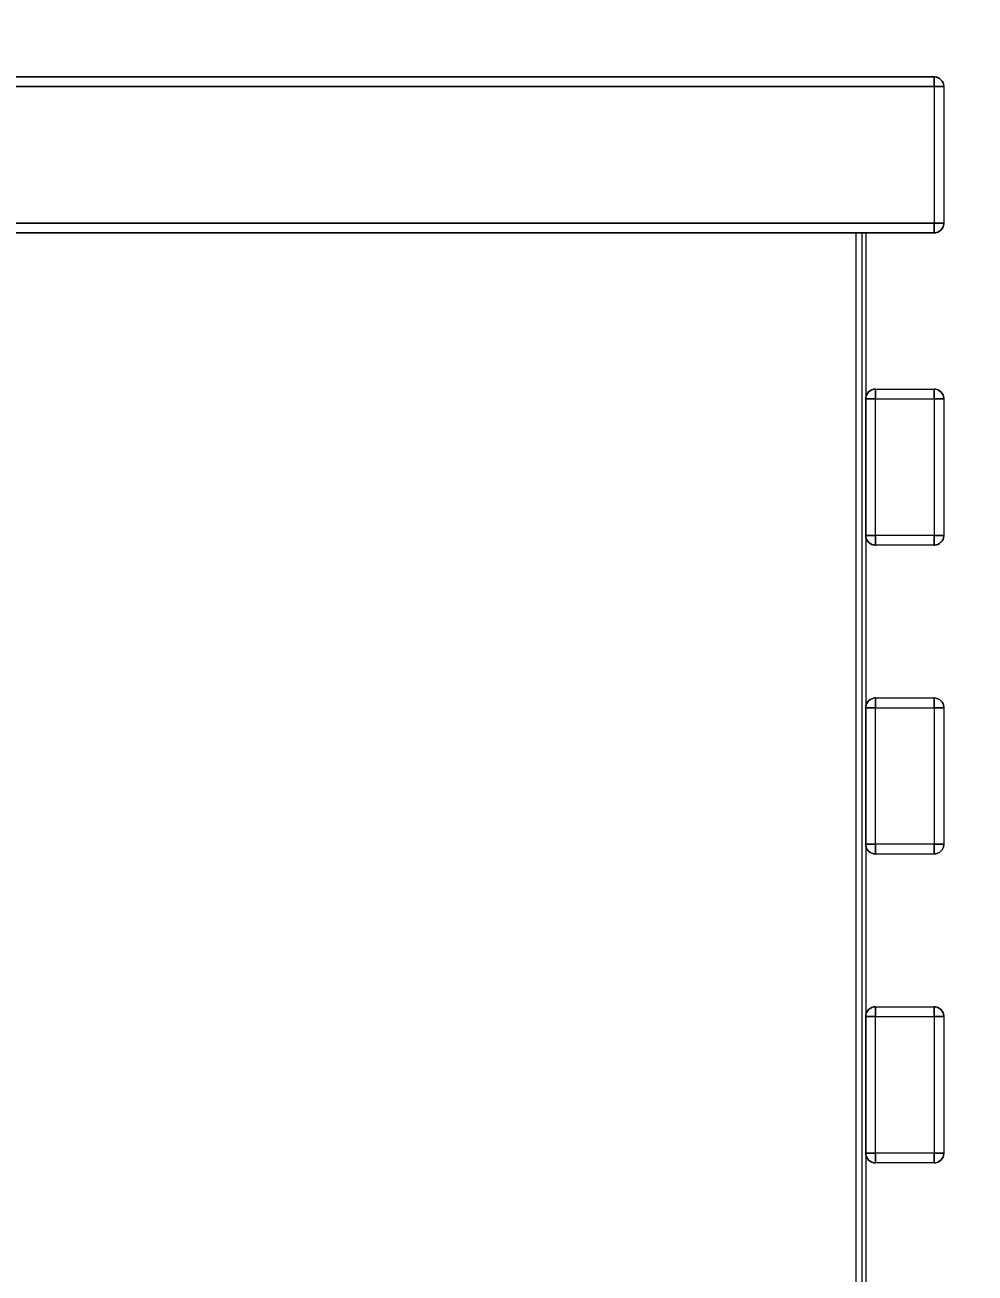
# Model space of a CAD drawing. Header units: millimetres. Extents: x 29385 to 32685, y 14499 to 19141.
# Drawn here: x 30749.7 to 30993.1, y 16735 to 17054.8 of the extents above; entities that cross this region are included whole.
import ezdxf

# ---------------------------------------------------------------- set-up
doc = ezdxf.new("R2010")
doc.units = ezdxf.units.MM
doc.header["$LTSCALE"] = 3
doc.layers.add('SzkicARTUR', color=7, linetype='Continuous', lineweight=35)
doc.layers.add('Warstwa 1', color=7, linetype='Continuous')
doc.styles.get("Standard").update_dxf_attribs({"font": 'arial.ttf'})
doc.dimstyles.new('MATEUSZ', dxfattribs={"dimtxt": 35, "dimasz": 16, "dimexe": 0.18, "dimexo": 0.0625, "dimgap": 0.09, "dimtad": 0, "dimdec": 0, "dimdsep": 46, "dimtxsty": 'Standard', "dimblk": 'DOT', "dimcen": 0.09, "dimse1": 1, "dimse2": 1, "dimadec": 0, "dimazin": 0, "dimtfac": 1, "dimtdec": 0, "dimtofl": 0, "dimtmove": 0, "dimatfit": 3, "dimfxl": 0, "dimtolj": 1, "dimtzin": 0, "dimlwd": 9, "dimlwe": 9, "dimarcsym": 0})

# ---------------------------------------------------------------- blocks, each defined once
blk = doc.blocks.new('_Dot')
at = {"color": 0, "linetype": 'ByBlock', "lineweight": -2}
blk.add_line((-0.5, 0), (-1, 0), dxfattribs=at)
at = {"color": 0, "linetype": 'ByBlock', "const_width": 0.5}
blk.add_lwpolyline([(-0.25, 0, 1), (0.25, 0, 1)], format="xyb", close=True, dxfattribs=at)
blk = doc.blocks.new('*D13')
at = {"layer": 'Defpoints', "color": 0}
for p in [(30985.1, 17241.48), (30535.1, 17021.48), (30985.1, 17021.48)]:
    blk.add_point(p, dxfattribs=at)
at = {"layer": 'SzkicARTUR', "color": 0, "lineweight": 9}
for p, q in [((30551.1, 17241.48), (30720.7, 17241.48)), ((30969.1, 17241.48), (30799.5, 17241.48))]:
    blk.add_line(p, q, dxfattribs=at)
at = {"layer": 'SzkicARTUR', "color": 0, "lineweight": 9, "xscale": 16, "yscale": 16, "zscale": 16, "rotation": 180}
blk.add_blockref('_Dot', (30535.1, 17241.48), dxfattribs=at)
at = {"layer": 'SzkicARTUR', "color": 0, "lineweight": 9, "xscale": 16, "yscale": 16, "zscale": 16}
blk.add_blockref('_Dot', (30985.1, 17241.48), dxfattribs=at)
at = {"layer": 'SzkicARTUR', "color": 0, "insert": (30760.1, 17241.48), "char_height": 35, "attachment_point": 5}
blk.add_mtext('\\A1;450', dxfattribs=at)

msp = doc.modelspace()

# ---------------------------------------------------------------- linework, layer by layer
at = {"layer": 'Warstwa 1', "lineweight": 15}
for points in [[(30537.6, 17041.48), (30942.6, 17041.48)], [(30982.6, 17041.48), (30537.6, 17041.48)], [(30942.6, 17041.48), (30537.6, 17041.48)], [(30537.6, 17041.48), (30982.6, 17041.48)], [(30942.6, 17041.48), (30537.6, 17041.48)], [(30942.6, 17041.48), (30537.6, 17041.48)], [(30537.6, 17038.98), (30942.6, 17038.98)], [(30982.6, 17038.98), (30537.6, 17038.98)], [(30942.6, 17038.98), (30537.6, 17038.98)], [(30537.6, 17038.98), (30982.6, 17038.98)], [(30942.6, 17038.98), (30537.6, 17038.98)], [(30942.6, 17038.98), (30537.6, 17038.98)], [(30965.1, 17041.48), (30555.1, 17041.48)], [(30942.6, 17041.48), (30947.6, 17041.48)], [(30947.6, 17041.48), (30942.6, 17041.48)], [(30945.1, 17038.98), (30942.6, 17038.98)], [(30942.6, 17038.98), (30945.1, 17038.98)], [(30942.6, 17038.98), (30945.1, 17038.98)], [(30945.1, 17038.98), (30942.6, 17038.98)], [(30982.6, 17041.48), (30982.6, 17038.98)], [(30985.1, 17038.98), (30982.6, 17038.98)], [(30982.6, 17038.98), (30982.6, 17003.98)], [(30982.6, 17038.98), (30982.6, 17003.98)], [(30985.1, 17038.98), (30985.1, 17003.98)], [(30985.1, 17038.98), (30985.1, 17003.98)], [(30537.6, 17003.98), (30942.6, 17003.98)], [(30982.6, 17003.98), (30537.6, 17003.98)], [(30537.6, 17003.98), (30982.6, 17003.98)], [(30942.6, 17003.98), (30537.6, 17003.98)], [(30945.1, 17003.98), (30942.6, 17003.98)], [(30942.6, 17003.98), (30945.1, 17003.98)], [(30982.6, 17003.98), (30982.6, 17001.48)], [(30985.1, 17003.98), (30982.6, 17003.98)], [(30982.6, 17003.98), (30985.1, 17003.98)], [(30982.6, 17001.48), (30982.6, 17003.98)], [(30537.6, 17001.48), (30942.6, 17001.48)], [(30982.6, 17001.48), (30537.6, 17001.48)], [(30537.6, 17001.48), (30982.6, 17001.48)], [(30942.6, 17001.48), (30537.6, 17001.48)], [(30557.6, 17001.48), (30962.6, 17001.48)], [(30962.6, 17001.48), (30557.6, 17001.48)], [(30557.6, 17001.48), (30962.6, 17001.48)], [(30962.6, 17001.48), (30557.6, 17001.48)], [(30962.6, 17001.48), (30557.6, 17001.48)], [(30557.6, 17001.48), (30962.6, 17001.48)], [(30942.6, 17001.48), (30947.6, 17001.48)], [(30947.6, 17001.48), (30942.6, 17001.48)], [(30942.6, 17001.48), (30945.1, 17001.48)], [(30945.1, 17001.48), (30942.6, 17001.48)], [(30945.1, 17001.48), (30945.1, 17001.48)], [(30962.6, 17001.48), (30962.6, 16183.98)], [(30962.6, 17001.48), (30965.1, 17001.48)], [(30962.6, 17001.48), (30962.6, 16183.98)], [(30962.6, 17001.48), (30962.6, 16183.98)], [(30962.6, 17001.48), (30962.6, 16183.98)], [(30962.6, 17001.48), (30965.1, 17001.48)], [(30962.6, 17001.48), (30962.6, 16183.98)], [(30962.6, 17001.48), (30962.6, 16183.98)], [(30965.1, 17001.48), (30964.1, 17001.48)], [(30964.1, 17001.48), (30964.1, 16183.98)], [(30965.1, 17001.48), (30964.1, 17001.48)], [(30964.1, 17001.48), (30964.1, 17001.48)], [(30964.1, 17001.48), (30964.1, 16183.98)], [(30965.1, 17001.48), (30964.1, 17001.48)], [(30964.1, 17001.48), (30964.1, 16183.98)], [(30964.1, 17001.48), (30964.1, 17001.48)], [(30965.1, 17001.48), (30964.1, 17001.48)], [(30964.1, 17001.48), (30964.1, 16183.98)], [(30965.1, 17001.48), (30964.1, 17001.48)], [(30964.1, 17001.48), (30964.1, 17001.48)], [(30965.1, 17001.48), (30964.1, 17001.48)], [(30964.1, 17001.48), (30964.1, 16183.98)], [(30964.1, 17001.48), (30964.1, 16183.98)], [(30965.1, 17001.48), (30965.1, 16183.98)], [(30965.1, 17001.48), (30965.1, 17001.48)], [(30965.1, 17001.48), (30965.1, 16183.98)], [(30965.1, 17001.48), (30965.1, 16183.98)], [(30965.1, 17001.48), (30965.1, 16183.98)], [(30965.1, 17001.48), (30965.1, 17001.48)], [(30965.1, 17001.48), (30965.1, 16183.98)], [(30965.1, 17001.48), (30965.1, 16183.98)], [(30965.1, 17001.48), (30965.1, 17001.48)], [(30965.1, 17001.48), (30965.1, 16183.98)], [(30965.1, 17001.48), (30965.1, 17001.48)], [(30965.1, 17001.48), (30965.1, 16183.98)], [(30965.1, 17001.48), (30965.1, 16183.98)], [(30965.1, 17001.48), (30965.1, 17001.48)], [(30965.1, 17001.48), (30965.1, 16183.98)], [(30965.1, 17001.48), (30965.1, 17001.48)], [(30965.1, 17001.48), (30965.1, 16183.98)], [(30965.1, 17001.48), (30965.1, 16183.98)], [(30967.6, 16958.98), (30965.1, 16958.98)], [(30965.1, 16923.98), (30965.1, 16958.98)], [(30965.1, 16923.98), (30965.1, 16958.98)], [(30965.1, 16958.98), (30967.6, 16958.98)], [(30965.1, 16923.98), (30965.1, 16958.98)], [(30965.1, 16958.98), (30967.6, 16958.98)], [(30967.6, 16958.98), (30965.1, 16958.98)], [(30965.1, 16923.98), (30965.1, 16958.98)], [(30967.6, 16958.98), (30965.1, 16958.98)], [(30965.1, 16923.98), (30965.1, 16958.98)], [(30965.1, 16923.98), (30965.1, 16958.98)], [(30965.1, 16958.98), (30967.6, 16958.98)], [(30967.6, 16958.98), (30967.6, 16961.48)], [(30967.6, 16961.48), (30967.6, 16958.98)], [(30967.6, 16961.48), (30982.6, 16961.48)], [(30967.6, 16961.48), (30982.6, 16961.48)], [(30967.6, 16958.98), (30967.6, 16961.48)], [(30967.6, 16961.48), (30967.6, 16958.98)], [(30967.6, 16961.48), (30982.6, 16961.48)], [(30967.6, 16961.48), (30982.6, 16961.48)], [(30967.6, 16961.48), (30967.6, 16958.98)], [(30967.6, 16961.48), (30982.6, 16961.48)], [(30967.6, 16961.48), (30982.6, 16961.48)], [(30967.6, 16958.98), (30967.6, 16961.48)], [(30967.6, 16923.98), (30967.6, 16958.98)], [(30967.6, 16958.98), (30982.6, 16958.98)], [(30967.6, 16958.98), (30982.6, 16958.98)], [(30967.6, 16923.98), (30967.6, 16958.98)], [(30967.6, 16923.98), (30967.6, 16958.98)], [(30967.6, 16923.98), (30967.6, 16958.98)], [(30967.6, 16958.98), (30982.6, 16958.98)], [(30967.6, 16958.98), (30982.6, 16958.98)], [(30967.6, 16923.98), (30967.6, 16958.98)], [(30967.6, 16958.98), (30982.6, 16958.98)], [(30967.6, 16923.98), (30967.6, 16958.98)], [(30967.6, 16958.98), (30982.6, 16958.98)], [(30982.6, 16961.48), (30982.6, 16958.98)], [(30982.6, 16958.98), (30982.6, 16961.48)], [(30982.6, 16961.48), (30982.6, 16958.98)], [(30982.6, 16958.98), (30982.6, 16961.48)], [(30982.6, 16958.98), (30982.6, 16961.48)], [(30982.6, 16961.48), (30982.6, 16958.98)], [(30982.6, 16958.98), (30982.6, 16923.98)], [(30982.6, 16958.98), (30985.1, 16958.98)], [(30985.1, 16958.98), (30982.6, 16958.98)], [(30982.6, 16958.98), (30982.6, 16923.98)], [(30982.6, 16958.98), (30982.6, 16923.98)], [(30985.1, 16958.98), (30982.6, 16958.98)], [(30982.6, 16958.98), (30982.6, 16923.98)], [(30982.6, 16958.98), (30985.1, 16958.98)], [(30982.6, 16958.98), (30982.6, 16923.98)], [(30985.1, 16958.98), (30982.6, 16958.98)], [(30982.6, 16958.98), (30985.1, 16958.98)], [(30982.6, 16958.98), (30982.6, 16923.98)], [(30985.1, 16958.98), (30985.1, 16923.98)], [(30985.1, 16958.98), (30985.1, 16923.98)], [(30985.1, 16958.98), (30985.1, 16923.98)], [(30985.1, 16958.98), (30985.1, 16923.98)], [(30985.1, 16958.98), (30985.1, 16923.98)], [(30985.1, 16958.98), (30985.1, 16923.98)], [(30967.6, 16923.98), (30965.1, 16923.98)], [(30967.6, 16923.98), (30965.1, 16923.98)], [(30967.6, 16923.98), (30965.1, 16923.98)], [(30967.6, 16921.48), (30967.6, 16923.98)], [(30982.6, 16923.98), (30967.6, 16923.98)], [(30982.6, 16923.98), (30967.6, 16923.98)], [(30967.6, 16923.98), (30967.6, 16921.48)], [(30967.6, 16921.48), (30967.6, 16923.98)], [(30982.6, 16923.98), (30967.6, 16923.98)], [(30967.6, 16923.98), (30967.6, 16921.48)], [(30982.6, 16923.98), (30967.6, 16923.98)], [(30982.6, 16923.98), (30967.6, 16923.98)], [(30967.6, 16923.98), (30967.6, 16921.48)], [(30967.6, 16921.48), (30967.6, 16923.98)], [(30982.6, 16923.98), (30967.6, 16923.98)], [(30982.6, 16923.98), (30982.6, 16921.48)], [(30985.1, 16923.98), (30982.6, 16923.98)], [(30982.6, 16923.98), (30985.1, 16923.98)], [(30982.6, 16921.48), (30982.6, 16923.98)], [(30982.6, 16923.98), (30982.6, 16921.48)], [(30982.6, 16921.48), (30982.6, 16923.98)], [(30982.6, 16923.98), (30985.1, 16923.98)], [(30985.1, 16923.98), (30982.6, 16923.98)], [(30982.6, 16923.98), (30985.1, 16923.98)], [(30982.6, 16921.48), (30982.6, 16923.98)], [(30985.1, 16923.98), (30982.6, 16923.98)], [(30982.6, 16923.98), (30982.6, 16921.48)], [(30982.6, 16921.48), (30967.6, 16921.48)], [(30982.6, 16921.48), (30967.6, 16921.48)], [(30982.6, 16921.48), (30967.6, 16921.48)], [(30982.6, 16921.48), (30967.6, 16921.48)], [(30982.6, 16921.48), (30967.6, 16921.48)], [(30982.6, 16921.48), (30967.6, 16921.48)], [(30967.6, 16882.35), (30982.6, 16882.35)], [(30967.6, 16882.35), (30967.6, 16879.84)], [(30967.6, 16882.35), (30982.6, 16882.35)], [(30967.6, 16879.84), (30967.6, 16882.35)], [(30967.6, 16879.84), (30967.6, 16882.35)], [(30967.6, 16882.35), (30982.6, 16882.35)], [(30967.6, 16882.35), (30982.6, 16882.35)], [(30967.6, 16882.35), (30967.6, 16879.84)], [(30967.6, 16879.84), (30967.6, 16882.35)], [(30967.6, 16882.35), (30967.6, 16879.84)], [(30967.6, 16882.35), (30982.6, 16882.35)], [(30967.6, 16882.35), (30982.6, 16882.35)], [(30982.6, 16879.84), (30982.6, 16882.35)], [(30982.6, 16882.35), (30982.6, 16879.84)], [(30982.6, 16882.35), (30982.6, 16879.84)], [(30982.6, 16879.84), (30982.6, 16882.35)], [(30982.6, 16882.35), (30982.6, 16879.84)], [(30982.6, 16879.84), (30982.6, 16882.35)], [(30967.6, 16879.84), (30965.1, 16879.84)], [(30965.1, 16844.84), (30965.1, 16879.84)], [(30965.1, 16844.84), (30965.1, 16879.84)], [(30965.1, 16879.84), (30967.6, 16879.84)], [(30965.1, 16879.84), (30967.6, 16879.84)], [(30967.6, 16879.84), (30965.1, 16879.84)], [(30965.1, 16844.84), (30965.1, 16879.84)], [(30965.1, 16844.84), (30965.1, 16879.84)], [(30965.1, 16844.84), (30965.1, 16879.84)], [(30965.1, 16879.84), (30967.6, 16879.84)], [(30967.6, 16879.84), (30965.1, 16879.84)], [(30965.1, 16844.84), (30965.1, 16879.84)], [(30967.6, 16879.84), (30982.6, 16879.84)], [(30967.6, 16879.84), (30982.6, 16879.84)], [(30967.6, 16844.84), (30967.6, 16879.84)], [(30967.6, 16844.84), (30967.6, 16879.84)], [(30967.6, 16879.84), (30982.6, 16879.84)], [(30967.6, 16879.84), (30982.6, 16879.84)], [(30967.6, 16844.84), (30967.6, 16879.84)], [(30967.6, 16844.84), (30967.6, 16879.84)], [(30967.6, 16844.84), (30967.6, 16879.84)], [(30967.6, 16879.84), (30982.6, 16879.84)], [(30967.6, 16844.84), (30967.6, 16879.84)], [(30967.6, 16879.84), (30982.6, 16879.84)], [(30982.6, 16879.84), (30982.6, 16844.84)], [(30985.1, 16879.84), (30982.6, 16879.84)], [(30982.6, 16879.84), (30982.6, 16844.84)], [(30982.6, 16879.84), (30985.1, 16879.84)], [(30982.6, 16879.84), (30985.1, 16879.84)], [(30982.6, 16879.84), (30982.6, 16844.84)], [(30982.6, 16879.84), (30982.6, 16844.84)], [(30985.1, 16879.84), (30982.6, 16879.84)], [(30982.6, 16879.84), (30985.1, 16879.84)], [(30982.6, 16879.84), (30982.6, 16844.84)], [(30982.6, 16879.84), (30982.6, 16844.84)], [(30985.1, 16879.84), (30982.6, 16879.84)], [(30985.1, 16879.84), (30985.1, 16844.84)], [(30985.1, 16879.84), (30985.1, 16844.84)], [(30985.1, 16879.84), (30985.1, 16844.84)], [(30985.1, 16879.84), (30985.1, 16844.84)], [(30985.1, 16879.84), (30985.1, 16844.84)], [(30985.1, 16879.84), (30985.1, 16844.84)], [(30965.1, 16844.84), (30967.6, 16844.84)], [(30967.6, 16844.84), (30965.1, 16844.84)], [(30967.6, 16844.84), (30965.1, 16844.84)], [(30965.1, 16844.84), (30967.6, 16844.84)], [(30967.6, 16844.84), (30965.1, 16844.84)], [(30965.1, 16844.84), (30967.6, 16844.84)], [(30967.6, 16844.84), (30967.6, 16842.34)], [(30967.6, 16842.34), (30967.6, 16844.84)], [(30982.6, 16844.84), (30967.6, 16844.84)], [(30982.6, 16844.84), (30967.6, 16844.84)], [(30967.6, 16842.34), (30967.6, 16844.84)], [(30982.6, 16844.84), (30967.6, 16844.84)], [(30967.6, 16844.84), (30967.6, 16842.34)], [(30982.6, 16844.84), (30967.6, 16844.84)], [(30967.6, 16842.34), (30967.6, 16844.84)], [(30982.6, 16844.84), (30967.6, 16844.84)], [(30982.6, 16844.84), (30967.6, 16844.84)], [(30967.6, 16844.84), (30967.6, 16842.34)], [(30982.6, 16842.34), (30982.6, 16844.84)], [(30982.6, 16844.84), (30985.1, 16844.84)], [(30982.6, 16844.84), (30982.6, 16842.34)], [(30985.1, 16844.84), (30982.6, 16844.84)], [(30985.1, 16844.84), (30982.6, 16844.84)], [(30982.6, 16844.84), (30982.6, 16842.34)], [(30982.6, 16842.34), (30982.6, 16844.84)], [(30982.6, 16844.84), (30985.1, 16844.84)], [(30985.1, 16844.84), (30982.6, 16844.84)], [(30982.6, 16844.84), (30982.6, 16842.34)], [(30982.6, 16842.34), (30982.6, 16844.84)], [(30982.6, 16844.84), (30985.1, 16844.84)], [(30982.6, 16842.34), (30967.6, 16842.34)], [(30982.6, 16842.34), (30967.6, 16842.34)], [(30982.6, 16842.34), (30967.6, 16842.34)], [(30982.6, 16842.34), (30967.6, 16842.34)], [(30982.6, 16842.34), (30967.6, 16842.34)], [(30982.6, 16842.34), (30967.6, 16842.34)], [(30967.6, 16803.21), (30982.6, 16803.21)], [(30967.6, 16803.21), (30982.6, 16803.21)], [(30967.6, 16800.71), (30967.6, 16803.21)], [(30967.6, 16803.21), (30967.6, 16800.71)], [(30967.6, 16803.21), (30982.6, 16803.21)], [(30967.6, 16800.71), (30967.6, 16803.21)], [(30967.6, 16803.21), (30982.6, 16803.21)], [(30967.6, 16803.21), (30967.6, 16800.71)], [(30967.6, 16800.71), (30967.6, 16803.21)], [(30967.6, 16803.21), (30982.6, 16803.21)], [(30967.6, 16803.21), (30982.6, 16803.21)], [(30967.6, 16803.21), (30967.6, 16800.71)], [(30982.6, 16803.21), (30982.6, 16800.71)], [(30982.6, 16800.71), (30982.6, 16803.21)], [(30982.6, 16803.21), (30982.6, 16800.71)], [(30982.6, 16800.71), (30982.6, 16803.21)], [(30982.6, 16803.21), (30982.6, 16800.71)], [(30982.6, 16800.71), (30982.6, 16803.21)], [(30967.6, 16800.71), (30965.1, 16800.71)], [(30965.1, 16765.71), (30965.1, 16800.71)], [(30965.1, 16800.71), (30967.6, 16800.71)], [(30965.1, 16765.71), (30965.1, 16800.71)], [(30967.6, 16800.71), (30965.1, 16800.71)], [(30965.1, 16765.71), (30965.1, 16800.71)], [(30965.1, 16765.71), (30965.1, 16800.71)], [(30965.1, 16800.71), (30967.6, 16800.71)], [(30965.1, 16765.71), (30965.1, 16800.71)], [(30965.1, 16800.71), (30967.6, 16800.71)], [(30967.6, 16800.71), (30965.1, 16800.71)], [(30965.1, 16765.71), (30965.1, 16800.71)], [(30967.6, 16765.71), (30967.6, 16800.71)], [(30967.6, 16800.71), (30982.6, 16800.71)], [(30967.6, 16765.71), (30967.6, 16800.71)], [(30967.6, 16800.71), (30982.6, 16800.71)], [(30967.6, 16800.71), (30982.6, 16800.71)], [(30967.6, 16765.71), (30967.6, 16800.71)], [(30967.6, 16800.71), (30982.6, 16800.71)], [(30967.6, 16765.71), (30967.6, 16800.71)], [(30967.6, 16765.71), (30967.6, 16800.71)], [(30967.6, 16800.71), (30982.6, 16800.71)], [(30967.6, 16800.71), (30982.6, 16800.71)], [(30967.6, 16765.71), (30967.6, 16800.71)], [(30982.6, 16800.71), (30982.6, 16765.71)], [(30982.6, 16800.71), (30982.6, 16765.71)], [(30982.6, 16800.71), (30985.1, 16800.71)], [(30985.1, 16800.71), (30982.6, 16800.71)], [(30982.6, 16800.71), (30985.1, 16800.71)], [(30982.6, 16800.71), (30982.6, 16765.71)], [(30982.6, 16800.71), (30982.6, 16765.71)], [(30985.1, 16800.71), (30982.6, 16800.71)], [(30982.6, 16800.71), (30982.6, 16765.71)], [(30985.1, 16800.71), (30982.6, 16800.71)], [(30982.6, 16800.71), (30985.1, 16800.71)], [(30982.6, 16800.71), (30982.6, 16765.71)], [(30985.1, 16800.71), (30985.1, 16765.71)], [(30985.1, 16800.71), (30985.1, 16765.71)], [(30985.1, 16800.71), (30985.1, 16765.71)], [(30985.1, 16800.71), (30985.1, 16765.71)], [(30985.1, 16800.71), (30985.1, 16765.71)], [(30985.1, 16800.71), (30985.1, 16765.71)], [(30965.1, 16765.71), (30967.6, 16765.71)], [(30967.6, 16765.71), (30965.1, 16765.71)], [(30967.6, 16765.71), (30965.1, 16765.71)], [(30965.1, 16765.71), (30967.6, 16765.71)], [(30965.1, 16765.71), (30967.6, 16765.71)], [(30967.6, 16765.71), (30965.1, 16765.71)], [(30982.6, 16765.71), (30967.6, 16765.71)], [(30967.6, 16765.71), (30967.6, 16763.21)], [(30967.6, 16763.21), (30967.6, 16765.71)], [(30982.6, 16765.71), (30967.6, 16765.71)], [(30982.6, 16765.71), (30967.6, 16765.71)], [(30967.6, 16763.21), (30967.6, 16765.71)], [(30967.6, 16765.71), (30967.6, 16763.21)], [(30982.6, 16765.71), (30967.6, 16765.71)], [(30982.6, 16765.71), (30967.6, 16765.71)], [(30967.6, 16765.71), (30967.6, 16763.21)], [(30967.6, 16763.21), (30967.6, 16765.71)], [(30982.6, 16765.71), (30967.6, 16765.71)], [(30982.6, 16765.71), (30982.6, 16763.21)], [(30985.1, 16765.71), (30982.6, 16765.71)], [(30982.6, 16765.71), (30985.1, 16765.71)], [(30982.6, 16763.21), (30982.6, 16765.71)], [(30982.6, 16765.71), (30982.6, 16763.21)], [(30982.6, 16763.21), (30982.6, 16765.71)], [(30982.6, 16765.71), (30985.1, 16765.71)], [(30985.1, 16765.71), (30982.6, 16765.71)], [(30982.6, 16765.71), (30985.1, 16765.71)], [(30982.6, 16763.21), (30982.6, 16765.71)], [(30985.1, 16765.71), (30982.6, 16765.71)], [(30982.6, 16765.71), (30982.6, 16763.21)], [(30982.6, 16763.21), (30967.6, 16763.21)], [(30982.6, 16763.21), (30967.6, 16763.21)], [(30982.6, 16763.21), (30967.6, 16763.21)], [(30982.6, 16763.21), (30967.6, 16763.21)], [(30982.6, 16763.21), (30967.6, 16763.21)], [(30982.6, 16763.21), (30967.6, 16763.21)]]:
    msp.add_lwpolyline(points, dxfattribs=at)
for points, knots in [([(30985.1, 17038.98), (30985.1, 17039.3), (30985.04, 17039.62), (30984.91, 17039.94), (30984.64, 17040.57), (30984.19, 17041.02), (30983.56, 17041.28), (30983.24, 17041.42), (30982.92, 17041.48), (30982.6, 17041.48)], [0, 0, 0, 0, 1, 1, 1, 2, 2, 2, 3, 3, 3, 3]), ([(30982.6, 17041.48), (30982.92, 17041.48), (30983.24, 17041.42), (30983.56, 17041.28), (30984.19, 17041.02), (30984.64, 17040.57), (30984.91, 17039.94), (30985.04, 17039.62), (30985.1, 17039.3), (30985.1, 17038.98)], [0, 0, 0, 0, 1, 1, 1, 2, 2, 2, 3, 3, 3, 3]), ([(30982.6, 17038.98), (30982.6, 17039.33), (30982.6, 17039.77), (30982.6, 17040.09), (30982.6, 17040.32), (30982.6, 17040.48), (30982.6, 17040.8), (30982.6, 17040.97), (30982.6, 17041.17), (30982.6, 17041.3), (30982.6, 17041.37), (30982.6, 17041.42), (30982.6, 17041.44), (30982.6, 17041.45), (30982.6, 17041.46), (30982.6, 17041.47), (30982.6, 17041.48), (30982.6, 17041.48), (30982.6, 17041.48), (30982.6, 17041.48), (30982.6, 17041.47), (30982.6, 17041.48)], [0, 0, 0, 0, 1, 1, 1, 2, 2, 2, 3, 3, 3, 4, 4, 4, 5, 5, 5, 6, 6, 6, 7, 7, 7, 7]), ([(30982.6, 17038.98), (30982.81, 17038.98), (30983.03, 17038.98), (30983.25, 17038.98), (30983.44, 17038.98), (30983.62, 17038.98), (30983.79, 17038.98), (30983.93, 17038.98), (30984.06, 17038.98), (30984.19, 17038.98), (30984.29, 17038.98), (30984.39, 17038.98), (30984.51, 17038.98), (30984.61, 17038.98), (30984.72, 17038.98), (30984.79, 17038.98), (30984.84, 17038.98), (30984.86, 17038.99), (30984.92, 17038.98), (30984.96, 17038.98), (30985, 17038.98), (30985.03, 17038.98), (30985.04, 17038.98), (30985.05, 17038.99), (30985.07, 17038.98), (30985.08, 17038.98), (30985.1, 17038.97), (30985.1, 17038.98)], [0, 0, 0, 0, 1, 1, 1, 2, 2, 2, 3, 3, 3, 4, 4, 4, 5, 5, 5, 6, 6, 6, 7, 7, 7, 8, 8, 8, 9, 9, 9, 9]), ([(30982.6, 17001.48), (30982.92, 17001.48), (30983.24, 17001.55), (30983.56, 17001.68), (30984.19, 17001.94), (30984.64, 17002.39), (30984.91, 17003.03), (30985.04, 17003.34), (30985.1, 17003.66), (30985.1, 17003.98)], [0, 0, 0, 0, 1, 1, 1, 2, 2, 2, 3, 3, 3, 3]), ([(30985.1, 17003.98), (30985.1, 17003.66), (30985.04, 17003.34), (30984.91, 17003.03), (30984.64, 17002.39), (30984.19, 17001.94), (30983.56, 17001.68), (30983.24, 17001.55), (30982.92, 17001.48), (30982.6, 17001.48)], [0, 0, 0, 0, 1, 1, 1, 2, 2, 2, 3, 3, 3, 3]), ([(30555.1, 17001.48), (30555.1, 17001.48), (30965.1, 17001.48), (30965.1, 17001.48), (30965.1, 17001.48), (30555.1, 17001.48), (30555.1, 17001.48)], [0, 0, 0, 0, 1, 1, 1, 2, 2, 2, 2]), ([(30555.1, 17001.48), (30555.1, 17001.48), (30965.1, 17001.48), (30965.1, 17001.48), (30965.1, 17001.48), (30555.1, 17001.48), (30555.1, 17001.48)], [0, 0, 0, 0, 1, 1, 1, 2, 2, 2, 2]), ([(30965.1, 17001.48), (30965.09, 17001.48), (30965.1, 17001.48), (30965.1, 17001.48), (30965.09, 17001.48), (30965.08, 17001.48), (30965.06, 17001.48), (30965.02, 17001.48), (30964.97, 17001.48), (30964.93, 17001.48), (30964.86, 17001.49), (30964.84, 17001.48), (30964.79, 17001.48), (30964.73, 17001.48), (30964.61, 17001.48), (30964.51, 17001.48), (30964.39, 17001.48), (30964.29, 17001.48), (30964.19, 17001.48), (30964.06, 17001.48), (30963.93, 17001.48), (30963.79, 17001.48), (30963.62, 17001.48), (30963.44, 17001.48), (30963.25, 17001.48), (30963.03, 17001.48), (30962.81, 17001.48), (30962.6, 17001.48)], [0, 0, 0, 0, 1, 1, 1, 2, 2, 2, 3, 3, 3, 4, 4, 4, 5, 5, 5, 6, 6, 6, 7, 7, 7, 8, 8, 8, 9, 9, 9, 9]), ([(30965.1, 17001.48), (30965.09, 17001.48), (30965.1, 17001.48), (30965.1, 17001.48), (30965.1, 17001.48), (30965.1, 17001.48), (30965.09, 17001.48), (30965.08, 17001.48), (30965.08, 17001.48), (30965.06, 17001.48), (30965.04, 17001.48), (30964.99, 17001.48), (30964.92, 17001.48), (30964.79, 17001.48), (30964.59, 17001.48), (30964.43, 17001.48), (30964.1, 17001.49), (30963.94, 17001.48), (30963.72, 17001.48), (30963.4, 17001.48), (30962.95, 17001.48), (30962.6, 17001.48)], [0, 0, 0, 0, 1, 1, 1, 2, 2, 2, 3, 3, 3, 4, 4, 4, 5, 5, 5, 6, 6, 6, 7, 7, 7, 7]), ([(30965.1, 17001.48), (30965.09, 17001.48), (30965.1, 17001.48), (30965.1, 17001.48), (30965.1, 17001.48), (30965.1, 17001.48), (30965.09, 17001.48), (30965.08, 17001.48), (30965.08, 17001.48), (30965.06, 17001.48), (30965.04, 17001.49), (30964.99, 17001.48), (30964.92, 17001.48), (30964.83, 17001.48), (30964.69, 17001.48), (30964.57, 17001.48), (30964.43, 17001.48), (30964.3, 17001.48), (30964.19, 17001.48), (30964.05, 17001.48), (30963.93, 17001.48), (30963.8, 17001.48), (30963.63, 17001.48), (30963.44, 17001.48), (30963.25, 17001.48), (30963.03, 17001.48), (30962.81, 17001.48), (30962.6, 17001.48)], [0, 0, 0, 0, 1, 1, 1, 2, 2, 2, 3, 3, 3, 4, 4, 4, 5, 5, 5, 6, 6, 6, 7, 7, 7, 8, 8, 8, 9, 9, 9, 9]), ([(30962.6, 17001.48), (30962.95, 17001.48), (30963.4, 17001.48), (30963.72, 17001.48), (30963.94, 17001.48), (30964.1, 17001.49), (30964.43, 17001.48), (30964.59, 17001.48), (30964.79, 17001.48), (30964.92, 17001.48), (30964.99, 17001.48), (30965.04, 17001.48), (30965.06, 17001.48), (30965.08, 17001.48), (30965.08, 17001.48), (30965.09, 17001.48), (30965.1, 17001.48), (30965.1, 17001.48), (30965.1, 17001.48), (30965.1, 17001.48), (30965.09, 17001.48), (30965.1, 17001.48)], [0, 0, 0, 0, 1, 1, 1, 2, 2, 2, 3, 3, 3, 4, 4, 4, 5, 5, 5, 6, 6, 6, 7, 7, 7, 7]), ([(30967.6, 16961.48), (30967.28, 16961.48), (30966.97, 16961.42), (30966.65, 16961.28), (30966.01, 16961.02), (30965.56, 16960.57), (30965.3, 16959.94), (30965.17, 16959.62), (30965.1, 16959.3), (30965.1, 16958.98)], [0, 0, 0, 0, 1, 1, 1, 2, 2, 2, 3, 3, 3, 3]), ([(30965.1, 16958.98), (30965.1, 16959.3), (30965.17, 16959.62), (30965.3, 16959.94), (30965.56, 16960.57), (30966.01, 16961.02), (30966.65, 16961.28), (30966.97, 16961.42), (30967.28, 16961.48), (30967.6, 16961.48)], [0, 0, 0, 0, 1, 1, 1, 2, 2, 2, 3, 3, 3, 3]), ([(30967.6, 16961.48), (30967.28, 16961.48), (30966.97, 16961.42), (30966.65, 16961.28), (30966.01, 16961.02), (30965.56, 16960.57), (30965.3, 16959.94), (30965.17, 16959.62), (30965.1, 16959.3), (30965.1, 16958.98)], [0, 0, 0, 0, 1, 1, 1, 2, 2, 2, 3, 3, 3, 3]), ([(30965.1, 16958.98), (30965.1, 16959.3), (30965.17, 16959.62), (30965.3, 16959.94), (30965.56, 16960.57), (30966.01, 16961.02), (30966.65, 16961.28), (30966.97, 16961.42), (30967.28, 16961.48), (30967.6, 16961.48)], [0, 0, 0, 0, 1, 1, 1, 2, 2, 2, 3, 3, 3, 3]), ([(30965.1, 16958.98), (30965.1, 16959.3), (30965.17, 16959.62), (30965.3, 16959.94), (30965.56, 16960.57), (30966.01, 16961.02), (30966.65, 16961.28), (30966.97, 16961.42), (30967.28, 16961.48), (30967.6, 16961.48)], [0, 0, 0, 0, 1, 1, 1, 2, 2, 2, 3, 3, 3, 3]), ([(30967.6, 16961.48), (30967.28, 16961.48), (30966.97, 16961.42), (30966.65, 16961.28), (30966.01, 16961.02), (30965.56, 16960.57), (30965.3, 16959.94), (30965.17, 16959.62), (30965.1, 16959.3), (30965.1, 16958.98)], [0, 0, 0, 0, 1, 1, 1, 2, 2, 2, 3, 3, 3, 3]), ([(30985.1, 16958.98), (30985.1, 16959.3), (30985.04, 16959.62), (30984.91, 16959.94), (30984.64, 16960.57), (30984.19, 16961.02), (30983.56, 16961.28), (30983.24, 16961.42), (30982.92, 16961.48), (30982.6, 16961.48)], [0, 0, 0, 0, 1, 1, 1, 2, 2, 2, 3, 3, 3, 3]), ([(30982.6, 16961.48), (30982.92, 16961.48), (30983.24, 16961.42), (30983.56, 16961.28), (30984.19, 16961.02), (30984.64, 16960.57), (30984.91, 16959.94), (30985.04, 16959.62), (30985.1, 16959.3), (30985.1, 16958.98)], [0, 0, 0, 0, 1, 1, 1, 2, 2, 2, 3, 3, 3, 3]), ([(30985.1, 16958.98), (30985.1, 16959.3), (30985.04, 16959.62), (30984.91, 16959.94), (30984.64, 16960.57), (30984.19, 16961.02), (30983.56, 16961.28), (30983.24, 16961.42), (30982.92, 16961.48), (30982.6, 16961.48)], [0, 0, 0, 0, 1, 1, 1, 2, 2, 2, 3, 3, 3, 3]), ([(30982.6, 16961.48), (30982.92, 16961.48), (30983.24, 16961.42), (30983.56, 16961.28), (30984.19, 16961.02), (30984.64, 16960.57), (30984.91, 16959.94), (30985.04, 16959.62), (30985.1, 16959.3), (30985.1, 16958.98)], [0, 0, 0, 0, 1, 1, 1, 2, 2, 2, 3, 3, 3, 3]), ([(30985.1, 16958.98), (30985.1, 16959.3), (30985.04, 16959.62), (30984.91, 16959.94), (30984.64, 16960.57), (30984.19, 16961.02), (30983.56, 16961.28), (30983.24, 16961.42), (30982.92, 16961.48), (30982.6, 16961.48)], [0, 0, 0, 0, 1, 1, 1, 2, 2, 2, 3, 3, 3, 3]), ([(30982.6, 16961.48), (30982.92, 16961.48), (30983.24, 16961.42), (30983.56, 16961.28), (30984.19, 16961.02), (30984.64, 16960.57), (30984.91, 16959.94), (30985.04, 16959.62), (30985.1, 16959.3), (30985.1, 16958.98)], [0, 0, 0, 0, 1, 1, 1, 2, 2, 2, 3, 3, 3, 3]), ([(30965.1, 16923.98), (30965.08, 16923.97), (30965.13, 16923.98), (30965.17, 16923.98), (30965.22, 16923.99), (30965.25, 16923.98), (30965.27, 16923.98), (30965.32, 16923.98), (30965.37, 16923.98), (30965.43, 16923.98), (30965.51, 16923.99), (30965.61, 16923.98), (30965.7, 16923.98), (30965.81, 16923.98), (30965.91, 16923.98), (30966.01, 16923.98), (30966.15, 16923.98), (30966.27, 16923.98), (30966.41, 16923.98), (30966.58, 16923.98), (30966.77, 16923.98), (30966.96, 16923.98), (30967.18, 16923.98), (30967.4, 16923.98), (30967.6, 16923.98)], [0, 0, 0, 0, 1, 1, 1, 2, 2, 2, 3, 3, 3, 4, 4, 4, 5, 5, 5, 6, 6, 6, 7, 7, 7, 8, 8, 8, 8]), ([(30965.1, 16923.98), (30965.08, 16923.97), (30965.13, 16923.98), (30965.17, 16923.98), (30965.22, 16923.99), (30965.25, 16923.98), (30965.27, 16923.98), (30965.32, 16923.98), (30965.37, 16923.98), (30965.43, 16923.98), (30965.51, 16923.99), (30965.61, 16923.98), (30965.7, 16923.98), (30965.81, 16923.98), (30965.91, 16923.98), (30966.01, 16923.98), (30966.15, 16923.98), (30966.27, 16923.98), (30966.41, 16923.98), (30966.58, 16923.98), (30966.77, 16923.98), (30966.96, 16923.98), (30967.18, 16923.98), (30967.4, 16923.98), (30967.6, 16923.98)], [0, 0, 0, 0, 1, 1, 1, 2, 2, 2, 3, 3, 3, 4, 4, 4, 5, 5, 5, 6, 6, 6, 7, 7, 7, 8, 8, 8, 8]), ([(30965.1, 16923.98), (30965.08, 16923.97), (30965.13, 16923.98), (30965.17, 16923.98), (30965.22, 16923.99), (30965.25, 16923.98), (30965.27, 16923.98), (30965.32, 16923.98), (30965.37, 16923.98), (30965.43, 16923.98), (30965.51, 16923.99), (30965.61, 16923.98), (30965.7, 16923.98), (30965.81, 16923.98), (30965.91, 16923.98), (30966.01, 16923.98), (30966.15, 16923.98), (30966.27, 16923.98), (30966.41, 16923.98), (30966.58, 16923.98), (30966.77, 16923.98), (30966.96, 16923.98), (30967.18, 16923.98), (30967.4, 16923.98), (30967.6, 16923.98)], [0, 0, 0, 0, 1, 1, 1, 2, 2, 2, 3, 3, 3, 4, 4, 4, 5, 5, 5, 6, 6, 6, 7, 7, 7, 8, 8, 8, 8]), ([(30965.1, 16923.98), (30965.1, 16923.66), (30965.17, 16923.34), (30965.3, 16923.03), (30965.56, 16922.39), (30966.01, 16921.94), (30966.65, 16921.68), (30966.97, 16921.55), (30967.28, 16921.48), (30967.6, 16921.48)], [0, 0, 0, 0, 1, 1, 1, 2, 2, 2, 3, 3, 3, 3]), ([(30967.6, 16921.48), (30967.28, 16921.48), (30966.97, 16921.55), (30966.65, 16921.68), (30966.01, 16921.94), (30965.56, 16922.39), (30965.3, 16923.03), (30965.17, 16923.34), (30965.1, 16923.66), (30965.1, 16923.98)], [0, 0, 0, 0, 1, 1, 1, 2, 2, 2, 3, 3, 3, 3]), ([(30965.1, 16923.98), (30965.1, 16923.66), (30965.17, 16923.34), (30965.3, 16923.03), (30965.56, 16922.39), (30966.01, 16921.94), (30966.65, 16921.68), (30966.97, 16921.55), (30967.28, 16921.48), (30967.6, 16921.48)], [0, 0, 0, 0, 1, 1, 1, 2, 2, 2, 3, 3, 3, 3]), ([(30967.6, 16921.48), (30967.28, 16921.48), (30966.97, 16921.55), (30966.65, 16921.68), (30966.01, 16921.94), (30965.56, 16922.39), (30965.3, 16923.03), (30965.17, 16923.34), (30965.1, 16923.66), (30965.1, 16923.98)], [0, 0, 0, 0, 1, 1, 1, 2, 2, 2, 3, 3, 3, 3]), ([(30967.6, 16921.48), (30967.28, 16921.48), (30966.97, 16921.55), (30966.65, 16921.68), (30966.01, 16921.94), (30965.56, 16922.39), (30965.3, 16923.03), (30965.17, 16923.34), (30965.1, 16923.66), (30965.1, 16923.98)], [0, 0, 0, 0, 1, 1, 1, 2, 2, 2, 3, 3, 3, 3]), ([(30965.1, 16923.98), (30965.1, 16923.66), (30965.17, 16923.34), (30965.3, 16923.03), (30965.56, 16922.39), (30966.01, 16921.94), (30966.65, 16921.68), (30966.97, 16921.55), (30967.28, 16921.48), (30967.6, 16921.48)], [0, 0, 0, 0, 1, 1, 1, 2, 2, 2, 3, 3, 3, 3]), ([(30982.6, 16921.48), (30982.92, 16921.48), (30983.24, 16921.55), (30983.56, 16921.68), (30984.19, 16921.94), (30984.64, 16922.39), (30984.91, 16923.03), (30985.04, 16923.34), (30985.1, 16923.66), (30985.1, 16923.98)], [0, 0, 0, 0, 1, 1, 1, 2, 2, 2, 3, 3, 3, 3]), ([(30985.1, 16923.98), (30985.1, 16923.66), (30985.04, 16923.34), (30984.91, 16923.03), (30984.64, 16922.39), (30984.19, 16921.94), (30983.56, 16921.68), (30983.24, 16921.55), (30982.92, 16921.48), (30982.6, 16921.48)], [0, 0, 0, 0, 1, 1, 1, 2, 2, 2, 3, 3, 3, 3]), ([(30985.1, 16923.98), (30985.1, 16923.66), (30985.04, 16923.34), (30984.91, 16923.03), (30984.64, 16922.39), (30984.19, 16921.94), (30983.56, 16921.68), (30983.24, 16921.55), (30982.92, 16921.48), (30982.6, 16921.48)], [0, 0, 0, 0, 1, 1, 1, 2, 2, 2, 3, 3, 3, 3]), ([(30982.6, 16921.48), (30982.92, 16921.48), (30983.24, 16921.55), (30983.56, 16921.68), (30984.19, 16921.94), (30984.64, 16922.39), (30984.91, 16923.03), (30985.04, 16923.34), (30985.1, 16923.66), (30985.1, 16923.98)], [0, 0, 0, 0, 1, 1, 1, 2, 2, 2, 3, 3, 3, 3]), ([(30985.1, 16923.98), (30985.1, 16923.66), (30985.04, 16923.34), (30984.91, 16923.03), (30984.64, 16922.39), (30984.19, 16921.94), (30983.56, 16921.68), (30983.24, 16921.55), (30982.92, 16921.48), (30982.6, 16921.48)], [0, 0, 0, 0, 1, 1, 1, 2, 2, 2, 3, 3, 3, 3]), ([(30982.6, 16921.48), (30982.92, 16921.48), (30983.24, 16921.55), (30983.56, 16921.68), (30984.19, 16921.94), (30984.64, 16922.39), (30984.91, 16923.03), (30985.04, 16923.34), (30985.1, 16923.66), (30985.1, 16923.98)], [0, 0, 0, 0, 1, 1, 1, 2, 2, 2, 3, 3, 3, 3]), ([(30965.1, 16879.84), (30965.1, 16880.16), (30965.17, 16880.48), (30965.3, 16880.8), (30965.56, 16881.43), (30966.01, 16881.88), (30966.65, 16882.15), (30966.97, 16882.28), (30967.28, 16882.35), (30967.6, 16882.35)], [0, 0, 0, 0, 1, 1, 1, 2, 2, 2, 3, 3, 3, 3]), ([(30967.6, 16882.35), (30967.28, 16882.35), (30966.97, 16882.28), (30966.65, 16882.15), (30966.01, 16881.88), (30965.56, 16881.43), (30965.3, 16880.8), (30965.17, 16880.48), (30965.1, 16880.16), (30965.1, 16879.84)], [0, 0, 0, 0, 1, 1, 1, 2, 2, 2, 3, 3, 3, 3]), ([(30967.6, 16882.35), (30967.28, 16882.35), (30966.97, 16882.28), (30966.65, 16882.15), (30966.01, 16881.88), (30965.56, 16881.43), (30965.3, 16880.8), (30965.17, 16880.48), (30965.1, 16880.16), (30965.1, 16879.84)], [0, 0, 0, 0, 1, 1, 1, 2, 2, 2, 3, 3, 3, 3]), ([(30965.1, 16879.84), (30965.1, 16880.16), (30965.17, 16880.48), (30965.3, 16880.8), (30965.56, 16881.43), (30966.01, 16881.88), (30966.65, 16882.15), (30966.97, 16882.28), (30967.28, 16882.35), (30967.6, 16882.35)], [0, 0, 0, 0, 1, 1, 1, 2, 2, 2, 3, 3, 3, 3]), ([(30967.6, 16882.35), (30967.28, 16882.35), (30966.97, 16882.28), (30966.65, 16882.15), (30966.01, 16881.88), (30965.56, 16881.43), (30965.3, 16880.8), (30965.17, 16880.48), (30965.1, 16880.16), (30965.1, 16879.84)], [0, 0, 0, 0, 1, 1, 1, 2, 2, 2, 3, 3, 3, 3]), ([(30965.1, 16879.84), (30965.1, 16880.16), (30965.17, 16880.48), (30965.3, 16880.8), (30965.56, 16881.43), (30966.01, 16881.88), (30966.65, 16882.15), (30966.97, 16882.28), (30967.28, 16882.35), (30967.6, 16882.35)], [0, 0, 0, 0, 1, 1, 1, 2, 2, 2, 3, 3, 3, 3]), ([(30982.6, 16882.35), (30982.92, 16882.35), (30983.24, 16882.28), (30983.56, 16882.15), (30984.19, 16881.88), (30984.64, 16881.43), (30984.91, 16880.8), (30985.04, 16880.48), (30985.1, 16880.16), (30985.1, 16879.84)], [0, 0, 0, 0, 1, 1, 1, 2, 2, 2, 3, 3, 3, 3]), ([(30985.1, 16879.84), (30985.1, 16880.16), (30985.04, 16880.48), (30984.91, 16880.8), (30984.64, 16881.43), (30984.19, 16881.88), (30983.56, 16882.15), (30983.24, 16882.28), (30982.92, 16882.35), (30982.6, 16882.35)], [0, 0, 0, 0, 1, 1, 1, 2, 2, 2, 3, 3, 3, 3]), ([(30985.1, 16879.84), (30985.1, 16880.16), (30985.04, 16880.48), (30984.91, 16880.8), (30984.64, 16881.43), (30984.19, 16881.88), (30983.56, 16882.15), (30983.24, 16882.28), (30982.92, 16882.35), (30982.6, 16882.35)], [0, 0, 0, 0, 1, 1, 1, 2, 2, 2, 3, 3, 3, 3]), ([(30982.6, 16882.35), (30982.92, 16882.35), (30983.24, 16882.28), (30983.56, 16882.15), (30984.19, 16881.88), (30984.64, 16881.43), (30984.91, 16880.8), (30985.04, 16880.48), (30985.1, 16880.16), (30985.1, 16879.84)], [0, 0, 0, 0, 1, 1, 1, 2, 2, 2, 3, 3, 3, 3]), ([(30985.1, 16879.84), (30985.1, 16880.16), (30985.04, 16880.48), (30984.91, 16880.8), (30984.64, 16881.43), (30984.19, 16881.88), (30983.56, 16882.15), (30983.24, 16882.28), (30982.92, 16882.35), (30982.6, 16882.35)], [0, 0, 0, 0, 1, 1, 1, 2, 2, 2, 3, 3, 3, 3]), ([(30982.6, 16882.35), (30982.92, 16882.35), (30983.24, 16882.28), (30983.56, 16882.15), (30984.19, 16881.88), (30984.64, 16881.43), (30984.91, 16880.8), (30985.04, 16880.48), (30985.1, 16880.16), (30985.1, 16879.84)], [0, 0, 0, 0, 1, 1, 1, 2, 2, 2, 3, 3, 3, 3]), ([(30965.1, 16844.84), (30965.1, 16844.53), (30965.17, 16844.21), (30965.3, 16843.89), (30965.56, 16843.26), (30966.01, 16842.81), (30966.65, 16842.54), (30966.97, 16842.41), (30967.28, 16842.34), (30967.6, 16842.34)], [0, 0, 0, 0, 1, 1, 1, 2, 2, 2, 3, 3, 3, 3]), ([(30967.6, 16842.34), (30967.28, 16842.34), (30966.97, 16842.41), (30966.65, 16842.54), (30966.01, 16842.81), (30965.56, 16843.26), (30965.3, 16843.89), (30965.17, 16844.21), (30965.1, 16844.53), (30965.1, 16844.84)], [0, 0, 0, 0, 1, 1, 1, 2, 2, 2, 3, 3, 3, 3]), ([(30965.1, 16844.84), (30965.1, 16844.53), (30965.17, 16844.21), (30965.3, 16843.89), (30965.56, 16843.26), (30966.01, 16842.81), (30966.65, 16842.54), (30966.97, 16842.41), (30967.28, 16842.34), (30967.6, 16842.34)], [0, 0, 0, 0, 1, 1, 1, 2, 2, 2, 3, 3, 3, 3]), ([(30967.6, 16842.34), (30967.28, 16842.34), (30966.97, 16842.41), (30966.65, 16842.54), (30966.01, 16842.81), (30965.56, 16843.26), (30965.3, 16843.89), (30965.17, 16844.21), (30965.1, 16844.53), (30965.1, 16844.84)], [0, 0, 0, 0, 1, 1, 1, 2, 2, 2, 3, 3, 3, 3]), ([(30965.1, 16844.84), (30965.1, 16844.53), (30965.17, 16844.21), (30965.3, 16843.89), (30965.56, 16843.26), (30966.01, 16842.81), (30966.65, 16842.54), (30966.97, 16842.41), (30967.28, 16842.34), (30967.6, 16842.34)], [0, 0, 0, 0, 1, 1, 1, 2, 2, 2, 3, 3, 3, 3]), ([(30967.6, 16842.34), (30967.28, 16842.34), (30966.97, 16842.41), (30966.65, 16842.54), (30966.01, 16842.81), (30965.56, 16843.26), (30965.3, 16843.89), (30965.17, 16844.21), (30965.1, 16844.53), (30965.1, 16844.84)], [0, 0, 0, 0, 1, 1, 1, 2, 2, 2, 3, 3, 3, 3]), ([(30985.1, 16844.84), (30985.1, 16844.53), (30985.04, 16844.21), (30984.91, 16843.89), (30984.64, 16843.26), (30984.19, 16842.81), (30983.56, 16842.54), (30983.24, 16842.41), (30982.92, 16842.34), (30982.6, 16842.34)], [0, 0, 0, 0, 1, 1, 1, 2, 2, 2, 3, 3, 3, 3]), ([(30982.6, 16842.34), (30982.92, 16842.34), (30983.24, 16842.41), (30983.56, 16842.54), (30984.19, 16842.81), (30984.64, 16843.26), (30984.91, 16843.89), (30985.04, 16844.21), (30985.1, 16844.53), (30985.1, 16844.84)], [0, 0, 0, 0, 1, 1, 1, 2, 2, 2, 3, 3, 3, 3]), ([(30982.6, 16842.34), (30982.92, 16842.34), (30983.24, 16842.41), (30983.56, 16842.54), (30984.19, 16842.81), (30984.64, 16843.26), (30984.91, 16843.89), (30985.04, 16844.21), (30985.1, 16844.53), (30985.1, 16844.84)], [0, 0, 0, 0, 1, 1, 1, 2, 2, 2, 3, 3, 3, 3]), ([(30985.1, 16844.84), (30985.1, 16844.53), (30985.04, 16844.21), (30984.91, 16843.89), (30984.64, 16843.26), (30984.19, 16842.81), (30983.56, 16842.54), (30983.24, 16842.41), (30982.92, 16842.34), (30982.6, 16842.34)], [0, 0, 0, 0, 1, 1, 1, 2, 2, 2, 3, 3, 3, 3]), ([(30982.6, 16842.34), (30982.92, 16842.34), (30983.24, 16842.41), (30983.56, 16842.54), (30984.19, 16842.81), (30984.64, 16843.26), (30984.91, 16843.89), (30985.04, 16844.21), (30985.1, 16844.53), (30985.1, 16844.84)], [0, 0, 0, 0, 1, 1, 1, 2, 2, 2, 3, 3, 3, 3]), ([(30985.1, 16844.84), (30985.1, 16844.53), (30985.04, 16844.21), (30984.91, 16843.89), (30984.64, 16843.26), (30984.19, 16842.81), (30983.56, 16842.54), (30983.24, 16842.41), (30982.92, 16842.34), (30982.6, 16842.34)], [0, 0, 0, 0, 1, 1, 1, 2, 2, 2, 3, 3, 3, 3]), ([(30967.6, 16803.21), (30967.28, 16803.21), (30966.97, 16803.14), (30966.65, 16803.01), (30966.01, 16802.75), (30965.56, 16802.3), (30965.3, 16801.66), (30965.17, 16801.35), (30965.1, 16801.03), (30965.1, 16800.71)], [0, 0, 0, 0, 1, 1, 1, 2, 2, 2, 3, 3, 3, 3]), ([(30965.1, 16800.71), (30965.1, 16801.03), (30965.17, 16801.35), (30965.3, 16801.66), (30965.56, 16802.3), (30966.01, 16802.75), (30966.65, 16803.01), (30966.97, 16803.14), (30967.28, 16803.21), (30967.6, 16803.21)], [0, 0, 0, 0, 1, 1, 1, 2, 2, 2, 3, 3, 3, 3]), ([(30965.1, 16800.71), (30965.1, 16801.03), (30965.17, 16801.35), (30965.3, 16801.66), (30965.56, 16802.3), (30966.01, 16802.75), (30966.65, 16803.01), (30966.97, 16803.14), (30967.28, 16803.21), (30967.6, 16803.21)], [0, 0, 0, 0, 1, 1, 1, 2, 2, 2, 3, 3, 3, 3]), ([(30967.6, 16803.21), (30967.28, 16803.21), (30966.97, 16803.14), (30966.65, 16803.01), (30966.01, 16802.75), (30965.56, 16802.3), (30965.3, 16801.66), (30965.17, 16801.35), (30965.1, 16801.03), (30965.1, 16800.71)], [0, 0, 0, 0, 1, 1, 1, 2, 2, 2, 3, 3, 3, 3]), ([(30967.6, 16803.21), (30967.28, 16803.21), (30966.97, 16803.14), (30966.65, 16803.01), (30966.01, 16802.75), (30965.56, 16802.3), (30965.3, 16801.66), (30965.17, 16801.35), (30965.1, 16801.03), (30965.1, 16800.71)], [0, 0, 0, 0, 1, 1, 1, 2, 2, 2, 3, 3, 3, 3]), ([(30965.1, 16800.71), (30965.1, 16801.03), (30965.17, 16801.35), (30965.3, 16801.66), (30965.56, 16802.3), (30966.01, 16802.75), (30966.65, 16803.01), (30966.97, 16803.14), (30967.28, 16803.21), (30967.6, 16803.21)], [0, 0, 0, 0, 1, 1, 1, 2, 2, 2, 3, 3, 3, 3]), ([(30985.1, 16800.71), (30985.1, 16801.03), (30985.04, 16801.35), (30984.91, 16801.66), (30984.64, 16802.3), (30984.19, 16802.75), (30983.56, 16803.01), (30983.24, 16803.14), (30982.92, 16803.21), (30982.6, 16803.21)], [0, 0, 0, 0, 1, 1, 1, 2, 2, 2, 3, 3, 3, 3]), ([(30982.6, 16803.21), (30982.92, 16803.21), (30983.24, 16803.14), (30983.56, 16803.01), (30984.19, 16802.75), (30984.64, 16802.3), (30984.91, 16801.66), (30985.04, 16801.35), (30985.1, 16801.03), (30985.1, 16800.71)], [0, 0, 0, 0, 1, 1, 1, 2, 2, 2, 3, 3, 3, 3]), ([(30985.1, 16800.71), (30985.1, 16801.03), (30985.04, 16801.35), (30984.91, 16801.66), (30984.64, 16802.3), (30984.19, 16802.75), (30983.56, 16803.01), (30983.24, 16803.14), (30982.92, 16803.21), (30982.6, 16803.21)], [0, 0, 0, 0, 1, 1, 1, 2, 2, 2, 3, 3, 3, 3]), ([(30982.6, 16803.21), (30982.92, 16803.21), (30983.24, 16803.14), (30983.56, 16803.01), (30984.19, 16802.75), (30984.64, 16802.3), (30984.91, 16801.66), (30985.04, 16801.35), (30985.1, 16801.03), (30985.1, 16800.71)], [0, 0, 0, 0, 1, 1, 1, 2, 2, 2, 3, 3, 3, 3]), ([(30985.1, 16800.71), (30985.1, 16801.03), (30985.04, 16801.35), (30984.91, 16801.66), (30984.64, 16802.3), (30984.19, 16802.75), (30983.56, 16803.01), (30983.24, 16803.14), (30982.92, 16803.21), (30982.6, 16803.21)], [0, 0, 0, 0, 1, 1, 1, 2, 2, 2, 3, 3, 3, 3]), ([(30982.6, 16803.21), (30982.92, 16803.21), (30983.24, 16803.14), (30983.56, 16803.01), (30984.19, 16802.75), (30984.64, 16802.3), (30984.91, 16801.66), (30985.04, 16801.35), (30985.1, 16801.03), (30985.1, 16800.71)], [0, 0, 0, 0, 1, 1, 1, 2, 2, 2, 3, 3, 3, 3]), ([(30967.6, 16763.21), (30967.28, 16763.21), (30966.97, 16763.27), (30966.65, 16763.41), (30966.01, 16763.67), (30965.56, 16764.12), (30965.3, 16764.75), (30965.17, 16765.07), (30965.1, 16765.39), (30965.1, 16765.71)], [0, 0, 0, 0, 1, 1, 1, 2, 2, 2, 3, 3, 3, 3]), ([(30965.1, 16765.71), (30965.1, 16765.39), (30965.17, 16765.07), (30965.3, 16764.75), (30965.56, 16764.12), (30966.01, 16763.67), (30966.65, 16763.41), (30966.97, 16763.27), (30967.28, 16763.21), (30967.6, 16763.21)], [0, 0, 0, 0, 1, 1, 1, 2, 2, 2, 3, 3, 3, 3]), ([(30965.1, 16765.71), (30965.1, 16765.39), (30965.17, 16765.07), (30965.3, 16764.75), (30965.56, 16764.12), (30966.01, 16763.67), (30966.65, 16763.41), (30966.97, 16763.27), (30967.28, 16763.21), (30967.6, 16763.21)], [0, 0, 0, 0, 1, 1, 1, 2, 2, 2, 3, 3, 3, 3]), ([(30967.6, 16763.21), (30967.28, 16763.21), (30966.97, 16763.27), (30966.65, 16763.41), (30966.01, 16763.67), (30965.56, 16764.12), (30965.3, 16764.75), (30965.17, 16765.07), (30965.1, 16765.39), (30965.1, 16765.71)], [0, 0, 0, 0, 1, 1, 1, 2, 2, 2, 3, 3, 3, 3]), ([(30967.6, 16763.21), (30967.28, 16763.21), (30966.97, 16763.27), (30966.65, 16763.41), (30966.01, 16763.67), (30965.56, 16764.12), (30965.3, 16764.75), (30965.17, 16765.07), (30965.1, 16765.39), (30965.1, 16765.71)], [0, 0, 0, 0, 1, 1, 1, 2, 2, 2, 3, 3, 3, 3]), ([(30965.1, 16765.71), (30965.1, 16765.39), (30965.17, 16765.07), (30965.3, 16764.75), (30965.56, 16764.12), (30966.01, 16763.67), (30966.65, 16763.41), (30966.97, 16763.27), (30967.28, 16763.21), (30967.6, 16763.21)], [0, 0, 0, 0, 1, 1, 1, 2, 2, 2, 3, 3, 3, 3]), ([(30982.6, 16763.21), (30982.92, 16763.21), (30983.24, 16763.27), (30983.56, 16763.41), (30984.19, 16763.67), (30984.64, 16764.12), (30984.91, 16764.75), (30985.04, 16765.07), (30985.1, 16765.39), (30985.1, 16765.71)], [0, 0, 0, 0, 1, 1, 1, 2, 2, 2, 3, 3, 3, 3]), ([(30985.1, 16765.71), (30985.1, 16765.39), (30985.04, 16765.07), (30984.91, 16764.75), (30984.64, 16764.12), (30984.19, 16763.67), (30983.56, 16763.41), (30983.24, 16763.27), (30982.92, 16763.21), (30982.6, 16763.21)], [0, 0, 0, 0, 1, 1, 1, 2, 2, 2, 3, 3, 3, 3]), ([(30985.1, 16765.71), (30985.1, 16765.39), (30985.04, 16765.07), (30984.91, 16764.75), (30984.64, 16764.12), (30984.19, 16763.67), (30983.56, 16763.41), (30983.24, 16763.27), (30982.92, 16763.21), (30982.6, 16763.21)], [0, 0, 0, 0, 1, 1, 1, 2, 2, 2, 3, 3, 3, 3]), ([(30982.6, 16763.21), (30982.92, 16763.21), (30983.24, 16763.27), (30983.56, 16763.41), (30984.19, 16763.67), (30984.64, 16764.12), (30984.91, 16764.75), (30985.04, 16765.07), (30985.1, 16765.39), (30985.1, 16765.71)], [0, 0, 0, 0, 1, 1, 1, 2, 2, 2, 3, 3, 3, 3]), ([(30985.1, 16765.71), (30985.1, 16765.39), (30985.04, 16765.07), (30984.91, 16764.75), (30984.64, 16764.12), (30984.19, 16763.67), (30983.56, 16763.41), (30983.24, 16763.27), (30982.92, 16763.21), (30982.6, 16763.21)], [0, 0, 0, 0, 1, 1, 1, 2, 2, 2, 3, 3, 3, 3]), ([(30982.6, 16763.21), (30982.92, 16763.21), (30983.24, 16763.27), (30983.56, 16763.41), (30984.19, 16763.67), (30984.64, 16764.12), (30984.91, 16764.75), (30985.04, 16765.07), (30985.1, 16765.39), (30985.1, 16765.71)], [0, 0, 0, 0, 1, 1, 1, 2, 2, 2, 3, 3, 3, 3])]:
    msp.add_open_spline(points, degree=3, knots=knots, dxfattribs=at)

# ---------------------------------------------------------------- dimensions: what is measured, and where the dimension line sits
at = {"layer": 'SzkicARTUR'}
dim = msp.add_linear_dim(base=(30985.1, 17241.48), p1=(30535.1, 17021.48), p2=(30985.1, 17021.48), dimstyle='MATEUSZ', dxfattribs=at)
dim.commit()
dim.dimension.update_dxf_attribs({"geometry": '*D13', "text_midpoint": (30760.1, 17241.48)})

doc.saveas('drawing.dxf')
